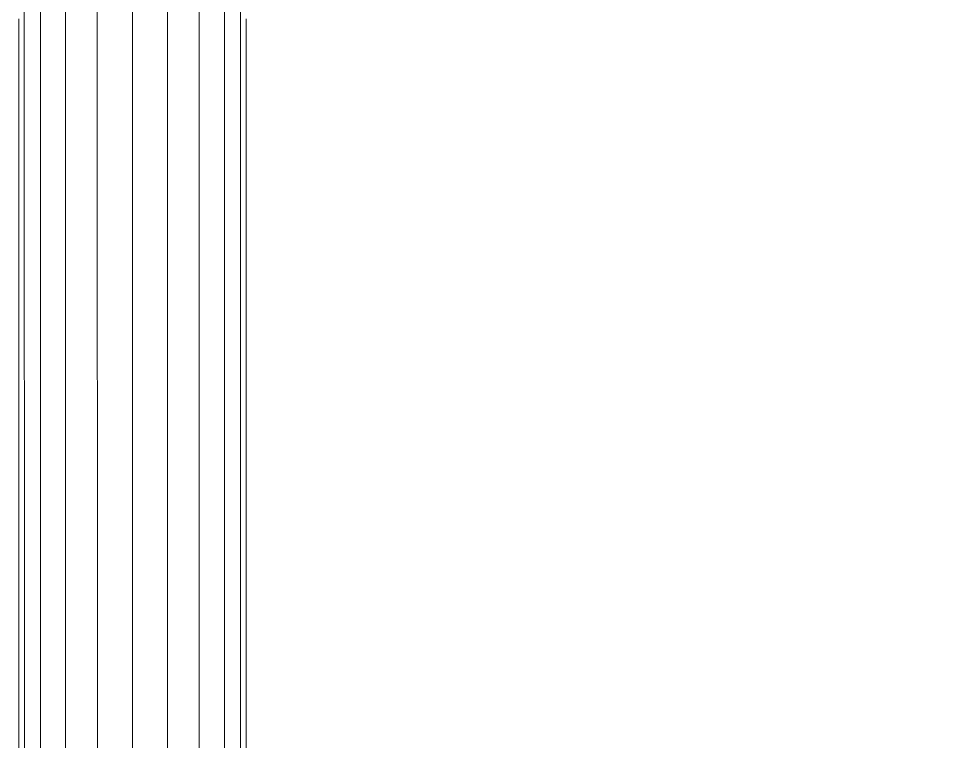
# Model space of a CAD drawing. Header units: metres. Extents: x 294 to 1101, y -498 to -355.
# Drawn here: x 509.7234 to 509.7976, y -391.1931 to -391.1359 of the extents above; entities that cross this region are included whole.
import ezdxf

# ---------------------------------------------------------------- set-up
doc = ezdxf.new("R2010")
doc.units = ezdxf.units.M
doc.linetypes.add('DASHDOT2', pattern=[0.5, 0.25, -0.125, 0, -0.125])
doc.layers.add('axe', color=12, linetype='DASHDOT2', lineweight=9)
doc.layers.add('fur', color=251, linetype='Continuous', lineweight=9)

# ---------------------------------------------------------------- blocks, each defined once
blk = doc.blocks.new('dfsdsf')
at = {"layer": 'fur'}
for p, q in [((144.745164, 54.452589), (144.745157, 54.514408)), ((144.745613, 54.379281), (144.745597, 54.514408)), ((144.746891, 54.379281), (144.746876, 54.514408)), ((144.748882, 54.379282), (144.748867, 54.514408)), ((144.751391, 54.379282), (144.751376, 54.514409)), ((144.754157, 54.514409), (144.754172, 54.379282)), ((144.756938, 54.514409), (144.756953, 54.379282)), ((144.759462, 54.379283), (144.759447, 54.51441)), ((144.761453, 54.379283), (144.761438, 54.51441)), ((144.762732, 54.379283), (144.762716, 54.51441)), ((144.763164, 54.452591), (144.763157, 54.51441))]:
    blk.add_line(p, q, dxfattribs=at)

msp = doc.modelspace()

# ---------------------------------------------------------------- linework, layer by layer
at = {"layer": 'axe'}
msp.add_line((517.520572, -391.172211), (495.30404, -391.172211), dxfattribs=at)

# ---------------------------------------------------------------- block references
at = {"layer": 'fur', "rotation": 180}
msp.add_blockref('dfsdsf', (654.486569, -336.683305), dxfattribs=at)

doc.saveas('drawing.dxf')
